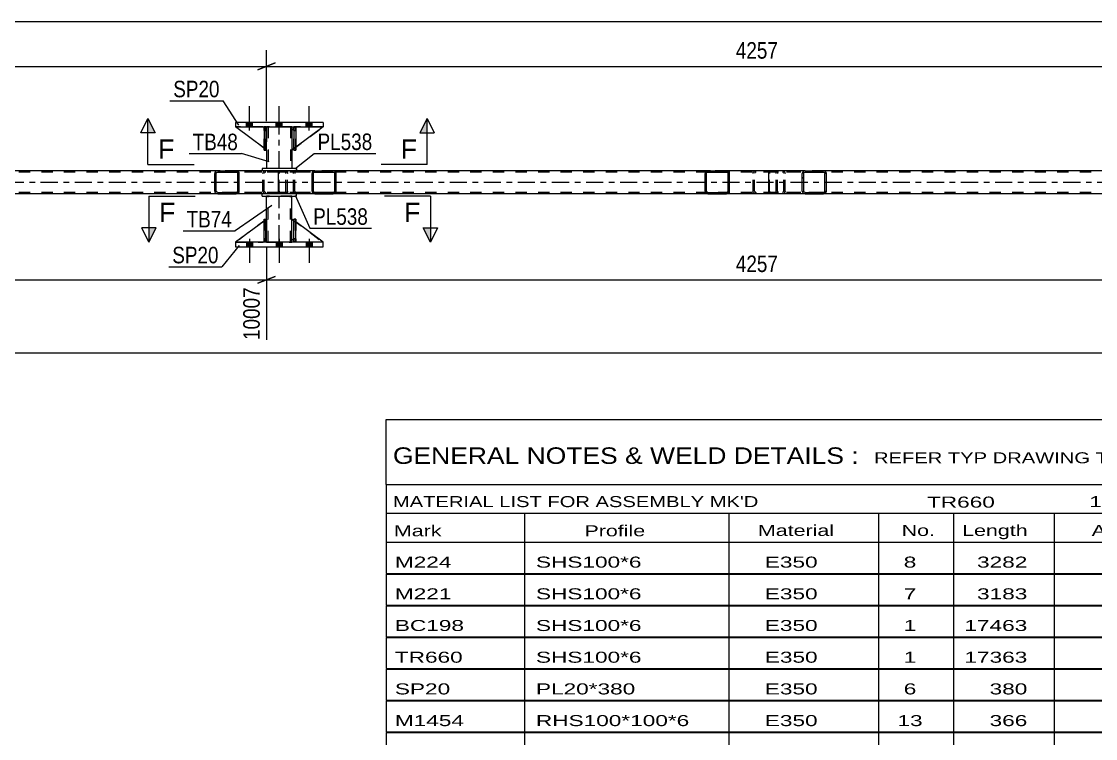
# Model space of a CAD drawing. Header units: millimetres. Extents: x -49 to 792, y -420 to 174.
# Drawn here: x 403.6 to 590.1, y -295.8 to -171.4 of the extents above; entities that cross this region are included whole.
import ezdxf

# ---------------------------------------------------------------- set-up
doc = ezdxf.new("R2010")
doc.units = ezdxf.units.MM
doc.linetypes.add('DXK_LINE_DOT2', pattern=[3.9198, 1.9599, -1.9599])
doc.linetypes.add('DXK_LINE_DOT3', pattern=[5.9187, 2.979, -0.9799, 0.9799, -0.9799])
doc.styles.add('Arial', font='ARIAL.TTF', dxfattribs={"height": 0.2})
doc.styles.add('Arial Narrow', font='ARIALN.TTF', dxfattribs={"height": 0.2})

# ---------------------------------------------------------------- blocks, each defined once
blk = doc.blocks.new('Part-122570535-7453 - 7274')
at = {"color": 2, "linetype": 'Continuous'}
for p, q in [((450.89, -189.97), (450.54, -190.33)), ((455.94, -189.73), (451.21, -193.23)), ((450.54, -190.33), (450.54, -193.73)), ((450.89, -193.46), (450.54, -193.73))]:
    blk.add_line(p, q, dxfattribs=at)
at = {"color": 7, "linetype": 'DXK_LINE_DOT2'}
for p, q in [((451.14, -189.73), (450.89, -189.97)), ((455.94, -189.73), (451.14, -189.73)), ((451.21, -193.23), (450.89, -193.46))]:
    blk.add_line(p, q, dxfattribs=at)
blk = doc.blocks.new('Part-122570535-7318 - 7274')
at = {"linetype": 'Continuous'}
h = blk.add_hatch(dxfattribs=at)
h.set_pattern_fill('', scale=0.7, style=0, pattern_type=0)
h.set_pattern_definition([(45, (441.3502, -197.6216), (-1.57154, 1.57154), [])])
h.paths.add_polyline_path([(441.39, -197.81), (441.35, -197.62), (441.24, -197.47), (441.07, -197.36), (440.88, -197.33), (437.64, -197.33), (437.45, -197.36), (437.28, -197.47), (437.17, -197.62), (437.13, -197.81), (437.13, -200.85), (437.17, -201.03), (437.28, -201.18), (437.45, -201.29), (437.64, -201.33), (440.88, -201.33), (441.07, -201.29), (441.24, -201.18), (441.35, -201.03), (441.39, -200.85)])
h.paths.add_polyline_path([(441.11, -200.94), (441.06, -201.01), (440.98, -201.07), (440.88, -201.09), (437.64, -201.09), (437.55, -201.07), (437.46, -201.01), (437.41, -200.94), (437.39, -200.85), (437.39, -197.81), (437.41, -197.71), (437.46, -197.64), (437.55, -197.58), (437.64, -197.57), (440.88, -197.57), (440.98, -197.58), (441.06, -197.64), (441.11, -197.71), (441.13, -197.81), (441.13, -200.85)])
at = {"color": 2, "linetype": 'Continuous'}
for p, q in [((437.17, -197.62), (437.13, -197.81)), ((437.41, -197.71), (437.46, -197.64)), ((437.64, -197.33), (437.45, -197.36)), ((437.46, -197.64), (437.55, -197.58)), ((437.55, -197.58), (437.64, -197.57)), ((437.64, -197.33), (440.88, -197.33)), ((437.64, -197.57), (440.88, -197.57)), ((448.46, -197.33), (440.88, -197.33)), ((441.07, -197.36), (440.88, -197.33)), ((440.88, -197.57), (440.98, -197.58)), ((440.98, -197.58), (441.06, -197.64)), ((441.06, -197.64), (441.11, -197.71)), ((441.39, -197.81), (441.35, -197.62)), ((437.13, -200.85), (437.13, -197.81)), ((437.39, -197.81), (437.41, -197.71)), ((437.39, -200.85), (437.39, -197.81)), ((441.11, -197.71), (441.13, -197.81)), ((441.13, -200.85), (441.13, -197.81)), ((441.39, -200.85), (441.39, -197.81)), ((437.13, -200.85), (437.17, -201.03)), ((437.41, -200.94), (437.39, -200.85)), ((437.46, -201.01), (437.41, -200.94)), ((437.45, -201.29), (437.64, -201.33)), ((437.55, -201.07), (437.46, -201.01)), ((437.64, -201.09), (437.55, -201.07)), ((437.64, -201.09), (440.88, -201.09)), ((437.64, -201.33), (440.88, -201.33)), ((440.98, -201.07), (440.88, -201.09)), ((440.88, -201.33), (441.07, -201.29)), ((448.46, -201.33), (440.88, -201.33)), ((441.06, -201.01), (440.98, -201.07)), ((441.11, -200.94), (441.06, -201.01)), ((441.13, -200.85), (441.11, -200.94)), ((441.35, -201.03), (441.39, -200.85))]:
    blk.add_line(p, q, dxfattribs=at)
at = {"color": 7, "linetype": 'DXK_LINE_DOT2'}
for p, q in [((440.88, -197.33), (437.64, -197.33)), ((449.23, -197.57), (437.64, -197.57)), ((445.48, -197.81), (445.52, -197.62)), ((445.81, -197.64), (445.76, -197.71)), ((445.8, -197.36), (445.99, -197.33)), ((445.89, -197.58), (445.81, -197.64)), ((445.99, -197.57), (445.89, -197.58)), ((449.23, -197.33), (448.46, -197.33)), ((449.23, -197.33), (449.42, -197.36)), ((449.33, -197.58), (449.23, -197.57)), ((449.41, -197.64), (449.33, -197.58)), ((449.46, -197.71), (449.41, -197.64)), ((449.7, -197.62), (449.74, -197.81)), ((445.48, -200.85), (445.48, -197.81)), ((445.76, -197.71), (445.74, -197.81)), ((445.74, -200.85), (445.74, -197.81)), ((449.48, -197.81), (449.46, -197.71)), ((449.48, -200.85), (449.48, -197.81)), ((449.74, -200.85), (449.74, -197.81)), ((449.23, -201.09), (437.64, -201.09)), ((440.88, -201.33), (437.64, -201.33)), ((445.52, -201.03), (445.48, -200.85)), ((445.74, -200.85), (445.76, -200.94)), ((445.76, -200.94), (445.81, -201.01)), ((445.99, -201.33), (445.8, -201.29)), ((445.81, -201.01), (445.83, -201.03)), ((445.83, -201.03), (445.89, -201.07)), ((445.89, -201.07), (445.99, -201.09)), ((449.23, -201.33), (448.46, -201.33)), ((449.23, -201.09), (449.33, -201.07)), ((449.42, -201.29), (449.23, -201.33)), ((449.33, -201.07), (449.41, -201.01)), ((449.41, -201.01), (449.46, -200.94)), ((449.46, -200.94), (449.48, -200.85)), ((449.74, -200.85), (449.7, -201.03))]:
    blk.add_line(p, q, dxfattribs=at)
at = {"color": 2, "linetype": 'Continuous'}
for centre, start, end in [((437.62, -197.83), 110.7583, 155.68), ((440.9, -197.83), 24.32, 69.2417), ((437.62, -200.82), 204.32, 249.2417), ((440.9, -200.82), 290.7583, 335.68)]:
    blk.add_arc(centre, 0.496, start, end, dxfattribs=at)
at = {"color": 7, "linetype": 'DXK_LINE_DOT2'}
for centre, start, end in [((445.97, -197.83), 110.7583, 155.68), ((449.25, -197.83), 24.32, 69.2417), ((445.97, -200.82), 204.32, 249.2417), ((449.25, -200.82), 290.7583, 335.68)]:
    blk.add_arc(centre, 0.496, start, end, dxfattribs=at)
blk = doc.blocks.new('Part-122570535-7450 - 7274')
at = {"color": 2, "linetype": 'Continuous'}
for p, q in [((451.21, -189.73), (450.89, -189.73)), ((450.89, -189.73), (450.89, -193.73)), ((451.21, -189.73), (451.21, -189.73)), ((451.21, -189.73), (451.21, -193.73)), ((451.21, -193.73), (450.89, -193.73))]:
    blk.add_line(p, q, dxfattribs=at)
at = {"color": 7, "linetype": 'DXK_LINE_DOT2'}
for p, q in [((450.89, -190.33), (450.89, -189.73)), ((451.21, -190.33), (451.21, -189.73)), ((451.21, -189.73), (451.21, -189.73)), ((451.21, -190.33), (450.89, -190.33)), ((450.89, -190.33), (450.89, -193.73)), ((451.21, -193.73), (451.21, -190.33))]:
    blk.add_line(p, q, dxfattribs=at)
blk = doc.blocks.new('Bolt-122570535-7321 - 7274')
at = {"linetype": 'Continuous'}
for points in [[(442.62, -189.73), (443.66, -189.73), (443.66, -188.93), (442.62, -188.93)], [(442.62, -189.73), (443.66, -189.73), (443.66, -188.93), (442.62, -188.93)], [(442.62, -189.73), (443.66, -189.73), (443.66, -188.93), (442.62, -188.93)], [(447.82, -189.73), (448.86, -189.73), (448.86, -188.93), (447.82, -188.93)], [(447.82, -189.73), (448.86, -189.73), (448.86, -188.93), (447.82, -188.93)], [(453.02, -189.73), (454.06, -189.73), (454.06, -188.93), (453.02, -188.93)], [(453.02, -189.73), (454.06, -189.73), (454.06, -188.93), (453.02, -188.93)], [(453.02, -189.73), (454.06, -189.73), (454.06, -188.93), (453.02, -188.93)]]:
    blk.add_hatch(color=1, dxfattribs=at).paths.add_polyline_path(points)
at = {"color": 1, "linetype": 'Continuous'}
for p, q in [((443.14, -190.33), (443.14, -186.13)), ((443.14, -190.33), (443.14, -186.13)), ((443.14, -190.33), (443.14, -186.13)), ((448.34, -190.33), (448.34, -186.13)), ((448.34, -190.33), (448.34, -186.13)), ((453.54, -190.33), (453.54, -186.13)), ((453.54, -190.33), (453.54, -186.13)), ((453.54, -190.33), (453.54, -186.13)), ((442.62, -189.73), (442.62, -188.93)), ((442.62, -189.73), (442.62, -188.93)), ((442.62, -189.73), (442.62, -188.93)), ((443.66, -189.73), (443.66, -188.93)), ((443.66, -189.73), (443.66, -188.93)), ((443.66, -189.73), (443.66, -188.93)), ((447.82, -189.73), (447.82, -188.93)), ((447.82, -189.73), (447.82, -188.93)), ((448.86, -189.73), (448.86, -188.93)), ((448.86, -189.73), (448.86, -188.93)), ((453.02, -189.73), (453.02, -188.93)), ((453.02, -189.73), (453.02, -188.93)), ((453.02, -189.73), (453.02, -188.93)), ((454.06, -189.73), (454.06, -188.93)), ((454.06, -189.73), (454.06, -188.93)), ((454.06, -189.73), (454.06, -188.93))]:
    blk.add_line(p, q, dxfattribs=at)
blk = doc.blocks.new('Bolt-122570535-7322 - 7274')
at = {"linetype": 'Continuous'}
for points in [[(443.66, -209.73), (442.62, -209.73), (442.62, -210.53), (443.66, -210.53)], [(443.66, -209.73), (442.62, -209.73), (442.62, -210.53), (443.66, -210.53)], [(443.66, -209.73), (442.62, -209.73), (442.62, -210.53), (443.66, -210.53)], [(448.86, -209.73), (447.82, -209.73), (447.82, -210.53), (448.86, -210.53)], [(448.86, -209.73), (447.82, -209.73), (447.82, -210.53), (448.86, -210.53)], [(454.06, -209.73), (453.02, -209.73), (453.02, -210.53), (454.06, -210.53)], [(454.06, -209.73), (453.02, -209.73), (453.02, -210.53), (454.06, -210.53)], [(454.06, -209.73), (453.02, -209.73), (453.02, -210.53), (454.06, -210.53)]]:
    blk.add_hatch(color=1, dxfattribs=at).paths.add_polyline_path(points)
at = {"color": 1, "linetype": 'Continuous'}
for p, q in [((442.62, -209.73), (442.62, -210.53)), ((442.62, -209.73), (442.62, -210.53)), ((442.62, -209.73), (442.62, -210.53)), ((443.14, -209.13), (443.14, -213.33)), ((443.14, -209.13), (443.14, -213.33)), ((443.14, -209.13), (443.14, -213.33)), ((443.66, -209.73), (443.66, -210.53)), ((443.66, -209.73), (443.66, -210.53)), ((443.66, -209.73), (443.66, -210.53)), ((447.82, -209.73), (447.82, -210.53)), ((447.82, -209.73), (447.82, -210.53)), ((448.34, -209.13), (448.34, -213.33)), ((448.34, -209.13), (448.34, -213.33)), ((448.86, -209.73), (448.86, -210.53)), ((448.86, -209.73), (448.86, -210.53)), ((453.02, -209.73), (453.02, -210.53)), ((453.02, -209.73), (453.02, -210.53)), ((453.02, -209.73), (453.02, -210.53)), ((453.54, -209.13), (453.54, -213.33)), ((453.54, -209.13), (453.54, -213.33)), ((453.54, -209.13), (453.54, -213.33)), ((454.06, -209.73), (454.06, -210.53)), ((454.06, -209.73), (454.06, -210.53)), ((454.06, -209.73), (454.06, -210.53))]:
    blk.add_line(p, q, dxfattribs=at)
blk = doc.blocks.new('Part-122570535-7338 - 7274')
at = {"color": 2, "linetype": 'Continuous'}
for p, q in [((445.69, -209.73), (445.69, -205.73)), ((445.69, -205.73), (446.01, -205.73)), ((446.01, -209.73), (446.01, -205.73)), ((445.69, -209.73), (445.69, -209.73)), ((446.01, -209.73), (445.69, -209.73))]:
    blk.add_line(p, q, dxfattribs=at)
at = {"color": 7, "linetype": 'DXK_LINE_DOT2'}
for p, q in [((445.69, -205.73), (445.69, -209.13)), ((446.01, -209.13), (446.01, -205.73)), ((445.69, -209.13), (445.69, -209.73)), ((445.69, -209.13), (446.01, -209.13)), ((446.01, -209.73), (446.01, -209.13)), ((446.01, -209.73), (446.01, -209.73))]:
    blk.add_line(p, q, dxfattribs=at)
blk = doc.blocks.new('Part-122570535-7468 - 7274')
at = {"linetype": 'Continuous'}
h = blk.add_hatch(dxfattribs=at)
h.set_pattern_fill('', scale=0.7, style=0, pattern_type=0)
h.set_pattern_definition([(45, (543.3024, -197.6216), (-1.57154, 1.57154), [])])
h.paths.add_polyline_path([(543.34, -197.81), (543.3, -197.62), (543.19, -197.47), (543.03, -197.36), (542.84, -197.33), (539.65, -197.33), (539.46, -197.36), (539.3, -197.47), (539.19, -197.62), (539.15, -197.81), (539.15, -200.85), (539.19, -201.03), (539.3, -201.18), (539.46, -201.29), (539.65, -201.33), (542.84, -201.33), (543.03, -201.29), (543.19, -201.18), (543.3, -201.03), (543.34, -200.85)])
h.paths.add_polyline_path([(543.07, -200.94), (543.02, -201.01), (542.93, -201.07), (542.84, -201.09), (539.65, -201.09), (539.56, -201.07), (539.48, -201.01), (539.42, -200.94), (539.4, -200.85), (539.4, -197.81), (539.42, -197.71), (539.48, -197.64), (539.56, -197.58), (539.65, -197.57), (542.84, -197.57), (542.93, -197.58), (543.02, -197.64), (543.07, -197.71), (543.09, -197.81), (543.09, -200.85)])
at = {"color": 2, "linetype": 'Continuous'}
for p, q in [((533.33, -197.81), (533.35, -197.62)), ((533.35, -197.62), (533.4, -197.47)), ((533.4, -197.47), (533.49, -197.36)), ((533.49, -197.36), (533.6, -197.33)), ((539.65, -197.33), (533.6, -197.33)), ((539.19, -197.62), (539.15, -197.81)), ((539.42, -197.71), (539.48, -197.64)), ((539.65, -197.33), (539.46, -197.36)), ((539.48, -197.64), (539.56, -197.58)), ((539.56, -197.58), (539.65, -197.57)), ((539.65, -197.33), (542.84, -197.33)), ((539.65, -197.57), (542.84, -197.57)), ((543.03, -197.36), (542.84, -197.33)), ((542.84, -197.57), (542.93, -197.58)), ((542.93, -197.58), (543.02, -197.64)), ((543.02, -197.64), (543.07, -197.71)), ((543.34, -197.81), (543.3, -197.62)), ((533.33, -200.85), (533.33, -197.81)), ((539.15, -200.85), (539.15, -197.81)), ((539.4, -197.81), (539.42, -197.71)), ((539.4, -200.85), (539.4, -197.81)), ((543.07, -197.71), (543.09, -197.81)), ((543.09, -200.85), (543.09, -197.81)), ((543.34, -200.85), (543.34, -197.81)), ((533.35, -201.03), (533.33, -200.85)), ((533.4, -201.18), (533.35, -201.03)), ((533.49, -201.29), (533.4, -201.18)), ((533.6, -201.33), (533.49, -201.29)), ((539.65, -201.33), (533.6, -201.33)), ((539.15, -200.85), (539.19, -201.03)), ((539.42, -200.94), (539.4, -200.85)), ((539.48, -201.01), (539.42, -200.94)), ((539.46, -201.29), (539.65, -201.33)), ((539.56, -201.07), (539.48, -201.01)), ((539.65, -201.09), (539.56, -201.07)), ((539.65, -201.09), (542.84, -201.09)), ((539.65, -201.33), (542.84, -201.33)), ((542.93, -201.07), (542.84, -201.09)), ((542.84, -201.33), (543.03, -201.29)), ((543.02, -201.01), (542.93, -201.07)), ((543.07, -200.94), (543.02, -201.01)), ((543.09, -200.85), (543.07, -200.94)), ((543.3, -201.03), (543.34, -200.85))]:
    blk.add_line(p, q, dxfattribs=at)
at = {"color": 7, "linetype": 'DXK_LINE_DOT2'}
for p, q in [((533.5, -197.64), (533.47, -197.71)), ((533.54, -197.58), (533.5, -197.64)), ((533.6, -197.57), (533.54, -197.58)), ((542.84, -197.57), (533.6, -197.57)), ((534.87, -197.57), (534.87, -197.33)), ((535.69, -197.33), (535.88, -197.36)), ((535.78, -197.58), (535.69, -197.57)), ((535.87, -197.64), (535.78, -197.58)), ((535.92, -197.71), (535.87, -197.64)), ((536.15, -197.62), (536.19, -197.81)), ((542.84, -197.33), (539.65, -197.33)), ((533.47, -197.71), (533.46, -197.81)), ((533.46, -200.85), (533.46, -197.81)), ((535.94, -197.81), (535.92, -197.71)), ((535.94, -200.85), (535.94, -197.81)), ((536.19, -200.85), (536.19, -197.81)), ((533.46, -200.85), (533.47, -200.94)), ((533.47, -200.94), (533.5, -201.01)), ((533.5, -201.01), (533.54, -201.07)), ((533.54, -201.07), (533.6, -201.09)), ((542.84, -201.09), (533.6, -201.09)), ((534.87, -201.33), (534.87, -201.09)), ((535.69, -201.09), (535.78, -201.07)), ((535.88, -201.29), (535.69, -201.33)), ((535.78, -201.07), (535.87, -201.01)), ((535.87, -201.01), (535.92, -200.94)), ((535.92, -200.94), (535.94, -200.85)), ((536.19, -200.85), (536.15, -201.03)), ((542.84, -201.33), (539.65, -201.33))]:
    blk.add_line(p, q, dxfattribs=at)
for centre, start, end in [((535.7, -197.82), 23.8494, 68.8059), ((535.7, -200.83), 291.1941, 336.1506)]:
    blk.add_arc(centre, 0.492, start, end, dxfattribs=at)
at = {"color": 2, "linetype": 'Continuous'}
for centre, start, end in [((539.64, -197.82), 111.1941, 156.1506), ((542.85, -197.82), 23.8494, 68.8059), ((539.64, -200.83), 203.8494, 248.8059), ((542.85, -200.83), 291.1941, 336.1506)]:
    blk.add_arc(centre, 0.492, start, end, dxfattribs=at)
blk = doc.blocks.new('Part-122570535-7341 - 7274')
at = {"color": 7, "linetype": 'DXK_LINE_DOT2'}
for p, q in [((446.14, -205.73), (440.74, -209.73)), ((446.14, -209.13), (446.14, -205.73)), ((446.14, -205.73), (446.14, -209.13)), ((440.74, -209.73), (445.54, -209.73)), ((445.54, -209.73), (446.14, -209.13)), ((446.14, -209.13), (445.54, -209.73)), ((446.14, -209.13), (446.14, -209.13))]:
    blk.add_line(p, q, dxfattribs=at)
blk = doc.blocks.new('Part-122570535-7342 - 7274')
at = {"color": 2, "linetype": 'Continuous'}
for p, q in [((450.54, -209.13), (450.54, -205.73)), ((450.89, -205.99), (450.54, -205.73)), ((455.94, -209.73), (451.21, -206.22)), ((450.89, -209.48), (450.54, -209.13))]:
    blk.add_line(p, q, dxfattribs=at)
at = {"color": 7, "linetype": 'DXK_LINE_DOT2'}
for p, q in [((451.21, -206.22), (450.89, -205.99)), ((451.14, -209.73), (450.89, -209.48)), ((455.94, -209.73), (451.14, -209.73)), ((455.94, -209.73), (455.94, -209.73)), ((455.94, -209.73), (455.94, -209.73))]:
    blk.add_line(p, q, dxfattribs=at)
blk = doc.blocks.new('Part-122570535-7343 - 7274')
at = {"color": 7, "linetype": 'DXK_LINE_DOT2'}
for p, q in [((450.54, -209.13), (450.54, -205.73)), ((450.54, -205.73), (455.94, -209.73)), ((451.14, -209.73), (450.54, -209.13)), ((455.94, -209.73), (451.14, -209.73))]:
    blk.add_line(p, q, dxfattribs=at)
blk = doc.blocks.new('Part-122570535-7421 - 7274')
at = {"color": 7, "linetype": 'DXK_LINE_DOT2'}
for p, q in [((714.74, -197.57), (45.86, -197.57)), ((457.7, -197.33), (437.64, -197.33)), ((542.84, -197.33), (522.78, -197.33)), ((714.74, -201.09), (45.86, -201.09)), ((457.7, -201.33), (437.64, -201.33)), ((542.84, -201.33), (522.78, -201.33))]:
    blk.add_line(p, q, dxfattribs=at)
at = {"color": 2, "linetype": 'Continuous'}
for p, q in [((437.64, -197.33), (372.57, -197.33)), ((522.78, -197.33), (457.7, -197.33)), ((607.91, -197.33), (542.84, -197.33)), ((437.64, -201.33), (372.57, -201.33)), ((522.78, -201.33), (457.7, -201.33)), ((607.91, -201.33), (542.84, -201.33))]:
    blk.add_line(p, q, dxfattribs=at)
at = {"color": 7, "linetype": 'DXK_LINE_DOT3'}
blk.add_line((45.86, -199.33), (714.74, -199.33), dxfattribs=at)
blk = doc.blocks.new('Part-122570535-7492 - 7274')
at = {"color": 2, "linetype": 'Continuous'}
for p, q in [((451.34, -196.93), (445.34, -196.93)), ((445.34, -196.93), (445.34, -197.33)), ((451.34, -196.93), (451.34, -197.33))]:
    blk.add_line(p, q, dxfattribs=at)
at = {"color": 7, "linetype": 'DXK_LINE_DOT2'}
blk.add_line((451.34, -197.33), (445.34, -197.33), dxfattribs=at)
blk = doc.blocks.new('Part-122570535-7449 - 7274')
at = {"color": 2, "linetype": 'Continuous'}
for p, q in [((455.94, -188.93), (440.74, -188.93)), ((440.74, -188.93), (440.74, -189.73)), ((440.74, -189.73), (455.94, -189.73)), ((455.94, -188.93), (455.94, -189.73))]:
    blk.add_line(p, q, dxfattribs=at)
blk = doc.blocks.new('Part-122570535-7452 - 7274')
at = {"color": 7, "linetype": 'DXK_LINE_DOT2'}
for p, q in [((446.14, -193.73), (440.74, -189.73)), ((440.74, -189.73), (445.54, -189.73)), ((445.54, -189.73), (446.14, -190.33)), ((446.14, -190.33), (445.54, -189.73)), ((446.14, -190.33), (446.14, -193.73)), ((446.14, -190.33), (446.14, -190.33)), ((446.14, -190.33), (446.14, -193.73))]:
    blk.add_line(p, q, dxfattribs=at)
blk = doc.blocks.new('Part-122570535-7439 - 7274')
at = {"color": 7, "linetype": 'DXK_LINE_DOT2'}
for p, q in [((450.89, -190.33), (450.89, -189.73)), ((450.89, -189.73), (450.89, -189.73)), ((450.89, -189.73), (450.89, -193.73)), ((451.21, -189.73), (450.89, -189.73)), ((451.21, -190.33), (451.21, -189.73)), ((451.21, -193.73), (451.21, -189.73)), ((450.89, -193.73), (450.89, -190.33)), ((450.89, -190.33), (451.21, -190.33)), ((451.21, -190.33), (451.21, -193.73)), ((450.89, -193.73), (451.21, -193.73))]:
    blk.add_line(p, q, dxfattribs=at)
blk = doc.blocks.new('Part-122570535-7444 - 7274')
at = {"color": 2, "linetype": 'Continuous'}
for p, q in [((455.94, -209.73), (440.74, -209.73)), ((440.74, -209.73), (440.74, -210.53)), ((440.74, -210.53), (455.94, -210.53)), ((455.94, -210.53), (455.94, -209.73))]:
    blk.add_line(p, q, dxfattribs=at)
blk = doc.blocks.new('Part-122570535-7451 - 7274')
at = {"color": 2, "linetype": 'Continuous'}
for p, q in [((445.69, -193.39), (440.74, -189.73)), ((445.69, -189.88), (445.54, -189.73)), ((446.14, -190.33), (446.01, -190.2)), ((446.14, -190.33), (446.14, -190.33)), ((446.14, -193.73), (446.14, -190.33)), ((446.01, -193.63), (446.14, -193.73)), ((446.14, -193.73), (446.14, -193.73))]:
    blk.add_line(p, q, dxfattribs=at)
at = {"color": 7, "linetype": 'DXK_LINE_DOT2'}
for p, q in [((445.54, -189.73), (440.74, -189.73)), ((445.54, -189.73), (446.14, -190.33)), ((446.01, -190.2), (445.69, -189.88)), ((446.14, -190.33), (446.14, -193.73)), ((446.01, -193.63), (445.69, -193.39))]:
    blk.add_line(p, q, dxfattribs=at)
blk = doc.blocks.new('Part-122570535-7466 - 7274')
at = {"color": 2, "linetype": 'Continuous'}
for p, q in [((445.69, -206.06), (440.74, -209.73)), ((446.14, -205.73), (446.01, -205.82)), ((446.14, -209.13), (446.14, -205.73)), ((445.69, -209.57), (445.54, -209.73)), ((446.14, -209.13), (446.01, -209.25)), ((446.14, -209.13), (446.14, -209.13))]:
    blk.add_line(p, q, dxfattribs=at)
at = {"color": 7, "linetype": 'DXK_LINE_DOT2'}
for p, q in [((446.01, -205.82), (445.69, -206.06)), ((446.14, -209.13), (446.14, -205.73)), ((440.74, -209.73), (445.54, -209.73)), ((446.14, -209.13), (445.54, -209.73)), ((446.01, -209.25), (445.69, -209.57))]:
    blk.add_line(p, q, dxfattribs=at)
blk = doc.blocks.new('Part-122570535-7469 - 7274')
at = {"linetype": 'Continuous'}
h = blk.add_hatch(dxfattribs=at)
h.set_pattern_fill('', scale=0.7, style=0, pattern_type=0)
h.set_pattern_definition([(45, (526.4844, -197.6216), (-1.57154, 1.57154), [])])
h.paths.add_polyline_path([(526.52, -197.81), (526.48, -197.62), (526.37, -197.47), (526.21, -197.36), (526.01, -197.33), (522.78, -197.33), (522.58, -197.36), (522.42, -197.47), (522.31, -197.62), (522.27, -197.81), (522.27, -200.85), (522.31, -201.03), (522.42, -201.18), (522.58, -201.29), (522.78, -201.33), (526.01, -201.33), (526.21, -201.29), (526.37, -201.18), (526.48, -201.03), (526.52, -200.85)])
h.paths.add_polyline_path([(526.25, -200.94), (526.19, -201.01), (526.11, -201.07), (526.01, -201.09), (522.78, -201.09), (522.68, -201.07), (522.6, -201.01), (522.54, -200.94), (522.52, -200.85), (522.52, -197.81), (522.54, -197.71), (522.6, -197.64), (522.68, -197.58), (522.78, -197.57), (526.01, -197.57), (526.11, -197.58), (526.19, -197.64), (526.25, -197.71), (526.27, -197.81), (526.27, -200.85)])
at = {"color": 2, "linetype": 'Continuous'}
for p, q in [((522.31, -197.62), (522.27, -197.81)), ((522.54, -197.71), (522.6, -197.64)), ((522.78, -197.33), (522.58, -197.36)), ((522.6, -197.64), (522.68, -197.58)), ((522.68, -197.58), (522.78, -197.57)), ((522.78, -197.33), (526.01, -197.33)), ((522.78, -197.57), (526.01, -197.57)), ((533.6, -197.33), (526.01, -197.33)), ((526.21, -197.36), (526.01, -197.33)), ((526.01, -197.57), (526.11, -197.58)), ((526.11, -197.58), (526.19, -197.64)), ((526.19, -197.64), (526.25, -197.71)), ((526.52, -197.81), (526.48, -197.62)), ((522.27, -200.85), (522.27, -197.81)), ((522.52, -197.81), (522.54, -197.71)), ((522.52, -200.85), (522.52, -197.81)), ((526.25, -197.71), (526.27, -197.81)), ((526.27, -200.85), (526.27, -197.81)), ((526.52, -200.85), (526.52, -197.81)), ((522.27, -200.85), (522.31, -201.03)), ((522.54, -200.94), (522.52, -200.85)), ((522.6, -201.01), (522.54, -200.94)), ((522.58, -201.29), (522.78, -201.33)), ((522.68, -201.07), (522.6, -201.01)), ((522.78, -201.09), (522.68, -201.07)), ((522.78, -201.09), (526.01, -201.09)), ((522.78, -201.33), (526.01, -201.33)), ((526.11, -201.07), (526.01, -201.09)), ((526.01, -201.33), (526.21, -201.29)), ((533.6, -201.33), (526.01, -201.33)), ((526.19, -201.01), (526.11, -201.07)), ((526.25, -200.94), (526.19, -201.01)), ((526.27, -200.85), (526.25, -200.94)), ((526.48, -201.03), (526.52, -200.85))]:
    blk.add_line(p, q, dxfattribs=at)
at = {"color": 7, "linetype": 'DXK_LINE_DOT2'}
for p, q in [((526.01, -197.33), (522.78, -197.33)), ((534.36, -197.57), (522.78, -197.57)), ((530.62, -197.81), (530.65, -197.62)), ((530.95, -197.64), (530.89, -197.71)), ((530.93, -197.36), (531.13, -197.33)), ((531.03, -197.58), (530.95, -197.64)), ((531.13, -197.57), (531.03, -197.58)), ((534.36, -197.33), (533.6, -197.33)), ((534.36, -197.33), (534.56, -197.36)), ((534.46, -197.58), (534.36, -197.57)), ((534.54, -197.64), (534.46, -197.58)), ((534.6, -197.71), (534.54, -197.64)), ((534.83, -197.62), (534.87, -197.81)), ((530.62, -200.85), (530.62, -197.81)), ((530.89, -197.71), (530.87, -197.81)), ((530.87, -200.85), (530.87, -197.81)), ((534.62, -197.81), (534.6, -197.71)), ((534.62, -200.85), (534.62, -197.81)), ((534.87, -200.85), (534.87, -197.81)), ((534.36, -201.09), (522.78, -201.09)), ((526.01, -201.33), (522.78, -201.33)), ((530.65, -201.03), (530.62, -200.85)), ((530.87, -200.85), (530.89, -200.94)), ((530.89, -200.94), (530.95, -201.01)), ((531.13, -201.33), (530.93, -201.29)), ((530.95, -201.01), (530.97, -201.03)), ((530.97, -201.03), (531.03, -201.07)), ((531.03, -201.07), (531.13, -201.09)), ((534.36, -201.33), (533.6, -201.33)), ((534.36, -201.09), (534.46, -201.07)), ((534.56, -201.29), (534.36, -201.33)), ((534.46, -201.07), (534.54, -201.01)), ((534.54, -201.01), (534.6, -200.94)), ((534.6, -200.94), (534.62, -200.85)), ((534.87, -200.85), (534.83, -201.03))]:
    blk.add_line(p, q, dxfattribs=at)
at = {"color": 2, "linetype": 'Continuous'}
for centre, start, end in [((522.76, -197.83), 110.7583, 155.68), ((526.03, -197.83), 24.32, 69.2417), ((522.76, -200.82), 204.32, 249.2417), ((526.03, -200.82), 290.7583, 335.68)]:
    blk.add_arc(centre, 0.496, start, end, dxfattribs=at)
at = {"color": 7, "linetype": 'DXK_LINE_DOT2'}
for centre, start, end in [((531.11, -197.83), 110.7583, 155.68), ((534.38, -197.83), 24.32, 69.2417), ((531.11, -200.82), 204.32, 249.2417), ((534.38, -200.82), 290.7583, 335.68)]:
    blk.add_arc(centre, 0.496, start, end, dxfattribs=at)
blk = doc.blocks.new('Part-122570535-7480 - 7274')
at = {"color": 7, "linetype": 'DXK_LINE_DOT2'}
for p, q in [((445.69, -205.73), (446.01, -205.73)), ((445.69, -209.13), (445.69, -205.73)), ((445.69, -205.73), (445.69, -209.73)), ((446.01, -205.73), (446.01, -209.13)), ((446.01, -209.73), (446.01, -205.82)), ((446.01, -209.13), (445.69, -209.13)), ((445.69, -209.73), (445.69, -209.13)), ((446.01, -209.73), (445.69, -209.73)), ((446.01, -209.13), (446.01, -209.73)), ((446.01, -209.73), (446.01, -209.73))]:
    blk.add_line(p, q, dxfattribs=at)
blk = doc.blocks.new('Part-122570535-7497 - 7274')
at = {"color": 2, "linetype": 'Continuous'}
for p, q in [((445.34, -201.73), (445.34, -201.33)), ((451.34, -201.73), (451.34, -201.33)), ((445.34, -201.73), (451.34, -201.73))]:
    blk.add_line(p, q, dxfattribs=at)
at = {"color": 7, "linetype": 'DXK_LINE_DOT2'}
blk.add_line((451.34, -201.33), (445.34, -201.33), dxfattribs=at)
blk = doc.blocks.new('Part-122570535-7502 - 7274')
at = {"color": 2, "linetype": 'Continuous'}
for p, q in [((446.14, -205.73), (446.14, -201.73)), ((450.54, -205.73), (450.54, -201.73)), ((446.14, -209.73), (446.14, -209.13)), ((450.54, -209.73), (450.54, -209.13))]:
    blk.add_line(p, q, dxfattribs=at)
at = {"color": 7, "linetype": 'DXK_LINE_DOT2'}
for p, q in [((450.54, -201.73), (446.14, -201.73)), ((446.38, -209.73), (446.38, -201.73)), ((450.3, -209.73), (450.3, -201.73)), ((446.14, -209.13), (446.14, -205.73)), ((450.54, -209.13), (450.54, -205.73)), ((446.14, -209.73), (450.54, -209.73))]:
    blk.add_line(p, q, dxfattribs=at)
at = {"color": 7, "linetype": 'DXK_LINE_DOT3'}
blk.add_line((448.34, -209.73), (448.34, -201.73), dxfattribs=at)
blk = doc.blocks.new('Part-122570535-7503 - 7274')
at = {"color": 2, "linetype": 'Continuous'}
for p, q in [((446.01, -189.73), (445.69, -189.73)), ((445.69, -189.73), (445.69, -193.73)), ((446.01, -189.73), (446.01, -189.73)), ((446.01, -189.73), (446.01, -193.73)), ((446.01, -193.73), (445.69, -193.73))]:
    blk.add_line(p, q, dxfattribs=at)
at = {"color": 7, "linetype": 'DXK_LINE_DOT2'}
for p, q in [((445.69, -190.33), (445.69, -189.73)), ((446.01, -190.33), (446.01, -189.73)), ((446.01, -189.73), (446.01, -189.73)), ((446.01, -190.33), (445.69, -190.33)), ((445.69, -190.33), (445.69, -193.73)), ((446.01, -193.73), (446.01, -190.33))]:
    blk.add_line(p, q, dxfattribs=at)
blk = doc.blocks.new('Part-122570535-7505 - 7274')
at = {"color": 2, "linetype": 'Continuous'}
for p, q in [((450.89, -209.73), (450.89, -205.73)), ((450.89, -205.73), (451.21, -205.73)), ((451.21, -209.73), (451.21, -205.73)), ((450.89, -209.73), (450.89, -209.73)), ((451.21, -209.73), (450.89, -209.73))]:
    blk.add_line(p, q, dxfattribs=at)
at = {"color": 7, "linetype": 'DXK_LINE_DOT2'}
for p, q in [((450.89, -205.73), (450.89, -209.13)), ((451.21, -209.13), (451.21, -205.73)), ((450.89, -209.13), (450.89, -209.73)), ((450.89, -209.13), (451.21, -209.13)), ((451.21, -209.73), (451.21, -209.13)), ((451.21, -209.73), (451.21, -209.73))]:
    blk.add_line(p, q, dxfattribs=at)
blk = doc.blocks.new('Part-122570535-7508 - 7274')
at = {"color": 7, "linetype": 'DXK_LINE_DOT2'}
for p, q in [((445.69, -190.33), (445.69, -189.73)), ((445.69, -189.73), (445.69, -189.73)), ((445.69, -189.73), (445.69, -193.73)), ((446.01, -189.73), (445.69, -189.73)), ((446.01, -190.33), (446.01, -189.73)), ((446.01, -193.73), (446.01, -189.73)), ((445.69, -193.73), (445.69, -190.33)), ((445.69, -190.33), (446.01, -190.33)), ((446.01, -190.33), (446.01, -193.73)), ((445.69, -193.73), (446.01, -193.73))]:
    blk.add_line(p, q, dxfattribs=at)
blk = doc.blocks.new('Part-122570535-7532 - 7274')
at = {"linetype": 'Continuous'}
h = blk.add_hatch(dxfattribs=at)
h.set_pattern_fill('', scale=0.7, style=0, pattern_type=0)
h.set_pattern_definition([(45, (458.1681, -197.6216), (-1.57154, 1.57154), [])])
h.paths.add_polyline_path([(458.21, -197.81), (458.17, -197.62), (458.06, -197.47), (457.9, -197.36), (457.7, -197.33), (454.52, -197.33), (454.33, -197.36), (454.16, -197.47), (454.05, -197.62), (454.02, -197.81), (454.02, -200.85), (454.05, -201.03), (454.16, -201.18), (454.33, -201.29), (454.52, -201.33), (457.7, -201.33), (457.9, -201.29), (458.06, -201.18), (458.17, -201.03), (458.21, -200.85)])
h.paths.add_polyline_path([(457.94, -200.94), (457.88, -201.01), (457.8, -201.07), (457.7, -201.09), (454.52, -201.09), (454.42, -201.07), (454.34, -201.01), (454.29, -200.94), (454.27, -200.85), (454.27, -197.81), (454.29, -197.71), (454.34, -197.64), (454.42, -197.58), (454.52, -197.57), (457.7, -197.57), (457.8, -197.58), (457.88, -197.64), (457.94, -197.71), (457.96, -197.81), (457.96, -200.85)])
at = {"color": 2, "linetype": 'Continuous'}
for p, q in [((448.19, -197.81), (448.21, -197.62)), ((448.21, -197.62), (448.27, -197.47)), ((448.27, -197.47), (448.36, -197.36)), ((448.36, -197.36), (448.46, -197.33)), ((454.52, -197.33), (448.46, -197.33)), ((454.05, -197.62), (454.02, -197.81)), ((454.29, -197.71), (454.34, -197.64)), ((454.52, -197.33), (454.33, -197.36)), ((454.34, -197.64), (454.42, -197.58)), ((454.42, -197.58), (454.52, -197.57)), ((454.52, -197.33), (457.7, -197.33)), ((454.52, -197.57), (457.7, -197.57)), ((457.9, -197.36), (457.7, -197.33)), ((457.7, -197.57), (457.8, -197.58)), ((457.8, -197.58), (457.88, -197.64)), ((457.88, -197.64), (457.94, -197.71)), ((458.21, -197.81), (458.17, -197.62)), ((448.19, -200.85), (448.19, -197.81)), ((454.02, -200.85), (454.02, -197.81)), ((454.27, -197.81), (454.29, -197.71)), ((454.27, -200.85), (454.27, -197.81)), ((457.94, -197.71), (457.96, -197.81)), ((457.96, -200.85), (457.96, -197.81)), ((458.21, -200.85), (458.21, -197.81)), ((448.21, -201.03), (448.19, -200.85)), ((448.27, -201.18), (448.21, -201.03)), ((448.36, -201.29), (448.27, -201.18)), ((448.46, -201.33), (448.36, -201.29)), ((454.52, -201.33), (448.46, -201.33)), ((454.02, -200.85), (454.05, -201.03)), ((454.29, -200.94), (454.27, -200.85)), ((454.34, -201.01), (454.29, -200.94)), ((454.33, -201.29), (454.52, -201.33)), ((454.42, -201.07), (454.34, -201.01)), ((454.52, -201.09), (454.42, -201.07)), ((454.52, -201.09), (457.7, -201.09)), ((454.52, -201.33), (457.7, -201.33)), ((457.8, -201.07), (457.7, -201.09)), ((457.7, -201.33), (457.9, -201.29)), ((457.88, -201.01), (457.8, -201.07)), ((457.94, -200.94), (457.88, -201.01)), ((457.96, -200.85), (457.94, -200.94)), ((458.17, -201.03), (458.21, -200.85))]:
    blk.add_line(p, q, dxfattribs=at)
at = {"color": 7, "linetype": 'DXK_LINE_DOT2'}
for p, q in [((448.37, -197.64), (448.34, -197.71)), ((448.41, -197.58), (448.37, -197.64)), ((448.46, -197.57), (448.41, -197.58)), ((457.7, -197.57), (448.46, -197.57)), ((449.74, -197.57), (449.74, -197.33)), ((450.55, -197.33), (450.75, -197.36)), ((450.65, -197.58), (450.55, -197.57)), ((450.73, -197.64), (450.65, -197.58)), ((450.79, -197.71), (450.73, -197.64)), ((451.02, -197.62), (451.06, -197.81)), ((457.7, -197.33), (454.52, -197.33)), ((448.34, -197.71), (448.33, -197.81)), ((448.33, -200.85), (448.33, -197.81)), ((450.8, -197.81), (450.79, -197.71)), ((450.8, -200.85), (450.8, -197.81)), ((451.06, -200.85), (451.06, -197.81)), ((448.33, -200.85), (448.34, -200.94)), ((448.34, -200.94), (448.37, -201.01)), ((448.37, -201.01), (448.41, -201.07)), ((448.41, -201.07), (448.46, -201.09)), ((457.7, -201.09), (448.46, -201.09)), ((449.74, -201.33), (449.74, -201.09)), ((450.55, -201.09), (450.65, -201.07)), ((450.75, -201.29), (450.55, -201.33)), ((450.65, -201.07), (450.73, -201.01)), ((450.73, -201.01), (450.79, -200.94)), ((450.79, -200.94), (450.8, -200.85)), ((451.06, -200.85), (451.02, -201.03)), ((457.7, -201.33), (454.52, -201.33))]:
    blk.add_line(p, q, dxfattribs=at)
for centre, start, end in [((450.57, -197.82), 23.8494, 68.8059), ((450.57, -200.83), 291.1941, 336.1506)]:
    blk.add_arc(centre, 0.492, start, end, dxfattribs=at)
at = {"color": 2, "linetype": 'Continuous'}
for centre, start, end in [((454.5, -197.82), 111.1941, 156.1506), ((457.72, -197.82), 23.8494, 68.8059), ((454.5, -200.83), 203.8494, 248.8059), ((457.72, -200.83), 291.1941, 336.1506)]:
    blk.add_arc(centre, 0.492, start, end, dxfattribs=at)
blk = doc.blocks.new('Part-122570535-7539 - 7274')
at = {"color": 7, "linetype": 'DXK_LINE_DOT2'}
for p, q in [((451.14, -189.73), (450.54, -190.33)), ((450.54, -193.73), (455.94, -189.73)), ((455.94, -189.73), (451.14, -189.73)), ((450.54, -190.33), (450.54, -193.73))]:
    blk.add_line(p, q, dxfattribs=at)
blk = doc.blocks.new('Part-122570535-7541 - 7274')
at = {"color": 7, "linetype": 'DXK_LINE_DOT2'}
for p, q in [((451.21, -205.73), (450.89, -205.73)), ((450.89, -209.13), (450.89, -205.73)), ((450.89, -205.73), (450.89, -209.73)), ((451.21, -205.73), (451.21, -209.13)), ((451.21, -209.73), (451.21, -205.73)), ((451.21, -209.13), (450.89, -209.13)), ((450.89, -209.73), (450.89, -209.13)), ((451.21, -209.73), (450.89, -209.73)), ((451.21, -209.13), (451.21, -209.73)), ((451.21, -209.73), (451.21, -209.73))]:
    blk.add_line(p, q, dxfattribs=at)
blk = doc.blocks.new('Part-122570535-7547 - 7274')
at = {"color": 2, "linetype": 'Continuous'}
for p, q in [((446.14, -189.73), (446.14, -190.33)), ((450.54, -189.73), (450.54, -190.33)), ((446.14, -193.73), (446.14, -196.93)), ((450.54, -193.73), (450.54, -196.93))]:
    blk.add_line(p, q, dxfattribs=at)
at = {"color": 7, "linetype": 'DXK_LINE_DOT2'}
for p, q in [((450.54, -189.73), (446.14, -189.73)), ((446.38, -189.73), (446.38, -196.93)), ((450.3, -189.73), (450.3, -196.93)), ((446.14, -190.33), (446.14, -193.73)), ((450.54, -190.33), (450.54, -193.73)), ((450.54, -196.93), (446.14, -196.93))]:
    blk.add_line(p, q, dxfattribs=at)
at = {"color": 7, "linetype": 'DXK_LINE_DOT3'}
blk.add_line((448.34, -196.93), (448.34, -189.73), dxfattribs=at)
blk = doc.blocks.new('StraightDimension-122570535-7672 - 7274')
at = {"color": 7, "linetype": 'Continuous'}
blk.add_line((45.22, -228.95), (725.6, -228.95), dxfattribs=at)
blk = doc.blocks.new('StraightDimension-122570535-7683 - 7274')
at = {"color": 7, "linetype": 'Continuous'}
for p, q in [((446.14, -188.73), (446.14, -176.38)), ((444.64, -179.83), (447.64, -178.63)), ((190.74, -179.23), (446.14, -179.23))]:
    blk.add_line(p, q, dxfattribs=at)
blk = doc.blocks.new('StraightDimension-122570535-7691 - 7274')
at = {"color": 7, "linetype": 'Continuous'}
for p, q in [((446.14, -188.73), (446.14, -176.38)), ((616.41, -188.73), (616.41, -176.38)), ((447.64, -178.63), (444.64, -179.83)), ((614.91, -179.83), (617.91, -178.63)), ((446.14, -179.23), (616.41, -179.23))]:
    blk.add_line(p, q, dxfattribs=at)
at = {"color": 0}
blk.add_wipeout([(535.53, -178.48), (535.53, -174.28), (527.02, -174.28), (527.02, -178.48)], dxfattribs=at)
at = {"color": 3, "style": 'Arial Narrow'}
blk.add_text('4257', height=2.863, dxfattribs=at).set_placement((527.62, -177.88))
blk = doc.blocks.new('StraightDimension-122570535-7758 - 7274')
at = {"color": 7, "linetype": 'Continuous'}
for p, q in [((446.14, -210.73), (446.14, -226.69)), ((190.74, -216.25), (446.14, -216.25)), ((444.64, -216.85), (447.64, -215.65))]:
    blk.add_line(p, q, dxfattribs=at)
at = {"color": 0, "linetype": 'Continuous'}
blk.add_wipeout([(445.54, -216.95), (441.34, -216.95), (441.34, -227.29), (445.54, -227.29)], dxfattribs=at)
at = {"color": 3, "linetype": 'Continuous', "style": 'Arial Narrow'}
blk.add_text('10007', height=2.863, rotation=90.0002, dxfattribs=at).set_placement((444.94, -226.69))
blk = doc.blocks.new('StraightDimension-122570535-7764 - 7274')
at = {"color": 7, "linetype": 'Continuous'}
for p, q in [((446.14, -210.73), (446.14, -226.69)), ((616.41, -210.73), (616.41, -226.69)), ((447.64, -215.65), (444.64, -216.85)), ((446.14, -216.25), (616.41, -216.25)), ((614.91, -216.85), (617.91, -215.65))]:
    blk.add_line(p, q, dxfattribs=at)
at = {"color": 0}
blk.add_wipeout([(535.53, -215.5), (535.53, -211.3), (527.02, -211.3), (527.02, -215.5)], dxfattribs=at)
at = {"color": 0, "linetype": 'Continuous'}
blk.add_wipeout([(615.81, -216.95), (611.61, -216.95), (611.61, -227.29), (615.81, -227.29)], dxfattribs=at)
at = {"color": 3, "style": 'Arial Narrow'}
blk.add_text('4257', height=2.863, dxfattribs=at).set_placement((527.62, -214.9))
at = {"color": 3, "linetype": 'Continuous', "style": 'Arial Narrow'}
blk.add_text('14264', height=2.863, rotation=90.0002, dxfattribs=at).set_placement((615.21, -226.69))
blk = doc.blocks.new('StraightDimension-122570535-7781 - 7274')
at = {"color": 7, "linetype": 'Continuous'}
blk.add_line((45.86, -171.43), (724.96, -171.43), dxfattribs=at)
blk = doc.blocks.new('Unknown-122570535-42420')
at = {"color": 7, "linetype": 'Continuous'}
for p, q in [((466.91, -240.5), (626.91, -240.5)), ((466.91, -251.75), (466.91, -240.5)), ((466.91, -251.75), (626.91, -251.75)), ((466.91, -251.75), (466.91, -256.75)), ((466.91, -256.75), (626.91, -256.75)), ((466.91, -256.75), (466.91, -261.75)), ((490.91, -256.75), (490.91, -261.75)), ((526.41, -256.75), (526.41, -261.75)), ((552.41, -256.75), (552.41, -261.75)), ((565.41, -256.75), (565.41, -261.75)), ((582.91, -256.75), (582.91, -261.75)), ((466.91, -261.75), (626.91, -261.75)), ((466.91, -261.8), (466.91, -267.2)), ((466.91, -261.8), (626.91, -261.8)), ((490.91, -261.75), (490.91, -267.25)), ((526.41, -261.75), (526.41, -267.25)), ((552.41, -261.75), (552.41, -267.25)), ((565.41, -261.75), (565.41, -267.25)), ((582.91, -261.75), (582.91, -267.25)), ((466.91, -267.2), (626.91, -267.2)), ((466.91, -267.3), (466.91, -272.7)), ((466.91, -267.3), (626.91, -267.3)), ((490.91, -267.25), (490.91, -272.75)), ((526.41, -267.25), (526.41, -272.75)), ((552.41, -267.25), (552.41, -272.75)), ((565.41, -267.25), (565.41, -272.75)), ((582.91, -267.25), (582.91, -272.75)), ((466.91, -272.7), (626.91, -272.7)), ((466.91, -272.8), (466.91, -278.2)), ((466.91, -272.8), (626.91, -272.8)), ((490.91, -272.75), (490.91, -278.25)), ((526.41, -272.75), (526.41, -278.25)), ((552.41, -272.75), (552.41, -278.25)), ((565.41, -272.75), (565.41, -278.25)), ((582.91, -272.75), (582.91, -278.25)), ((466.91, -278.2), (626.91, -278.2)), ((466.91, -278.3), (466.91, -283.7)), ((466.91, -278.3), (626.91, -278.3)), ((490.91, -278.25), (490.91, -283.75)), ((526.41, -278.25), (526.41, -283.75)), ((552.41, -278.25), (552.41, -283.75)), ((565.41, -278.25), (565.41, -283.75)), ((582.91, -278.25), (582.91, -283.75)), ((466.91, -283.7), (626.91, -283.7)), ((466.91, -283.8), (466.91, -289.2)), ((466.91, -283.8), (626.91, -283.8)), ((490.91, -283.75), (490.91, -289.25)), ((526.41, -283.75), (526.41, -289.25)), ((552.41, -283.75), (552.41, -289.25)), ((565.41, -283.75), (565.41, -289.25)), ((582.91, -283.75), (582.91, -289.25)), ((466.91, -289.2), (626.91, -289.2)), ((466.91, -289.3), (466.91, -294.7)), ((466.91, -289.3), (626.91, -289.3)), ((490.91, -289.25), (490.91, -294.75)), ((526.41, -289.25), (526.41, -294.75)), ((552.41, -289.25), (552.41, -294.75)), ((565.41, -289.25), (565.41, -294.75)), ((582.91, -289.25), (582.91, -294.75)), ((466.91, -294.7), (626.91, -294.7)), ((466.91, -294.8), (466.91, -300.2)), ((466.91, -294.8), (626.91, -294.8)), ((490.91, -294.75), (490.91, -300.25)), ((526.41, -294.75), (526.41, -300.25)), ((552.41, -294.75), (552.41, -300.25)), ((565.41, -294.75), (565.41, -300.25)), ((582.91, -294.75), (582.91, -300.25))]:
    blk.add_line(p, q, dxfattribs=at)
at = {"color": 7, "style": 'Arial Narrow'}
for s, height, width, p in [('GENERAL NOTES & WELD DETAILS :', 2.8633, 1.4, (468.07, -248.19)), ('REFER TYP DRAWING TYP-01', 1.9089, 1.6, (551.61, -248.09)), ("MATERIAL LIST FOR ASSEMBLY MK'D", 1.9089, 1.6, (468.07, -255.69)), ('TR660', 1.909, 1.794707, (560.81, -255.78)), ('1', 1.91, 1.794707, (588.99, -255.69)), ('Mark', 1.909, 1.7, (468.25, -260.75)), ('Profile', 1.909, 1.7, (501.33, -260.75)), ('Material', 1.909, 1.7, (531.45, -260.69)), ('No.', 1.909, 1.7, (556.41, -260.69)), ('Length', 1.909, 1.7, (566.91, -260.69)), ('Area', 1.909, 1.7, (589.41, -260.69))]:
    blk.add_text(s, height=height, dxfattribs=dict(at, width=width)).set_placement(p)
at = {"color": 7, "linetype": 'Continuous', "style": 'Arial Narrow', "width": 1.794707}
for s, height, p in [('M224', 1.909, (468.41, -266.19)), ('SHS100*6', 1.909, (492.91, -266.19)), ('E350', 1.909, (532.65, -266.19)), ('8', 1.91, (556.77, -266.19)), ('3282', 1.909, (569.5, -266.19)), ('M221', 1.909, (468.41, -271.69)), ('SHS100*6', 1.909, (492.91, -271.69)), ('E350', 1.909, (532.65, -271.69)), ('7', 1.91, (556.77, -271.69)), ('3183', 1.909, (569.5, -271.69)), ('BC198', 1.909, (468.41, -277.19)), ('SHS100*6', 1.909, (492.91, -277.19)), ('E350', 1.909, (532.65, -277.19)), ('1', 1.91, (556.77, -277.19)), ('17463', 1.909, (567.31, -277.19)), ('TR660', 1.909, (468.41, -282.69)), ('SHS100*6', 1.909, (492.91, -282.69)), ('E350', 1.909, (532.65, -282.69)), ('1', 1.91, (556.77, -282.69)), ('17363', 1.909, (567.31, -282.69)), ('SP20', 1.909, (468.41, -288.19)), ('PL20*380', 1.909, (492.91, -288.19)), ('E350', 1.909, (532.65, -288.19)), ('6', 1.91, (556.77, -288.19)), ('380', 1.909, (571.68, -288.19)), ('M1454', 1.909, (468.41, -293.69)), ('RHS100*100*6', 1.9089, (492.91, -293.69)), ('E350', 1.909, (532.65, -293.69)), ('13', 1.909, (555.68, -293.69)), ('366', 1.909, (571.68, -293.69))]:
    blk.add_text(s, height=height, dxfattribs=at).set_placement(p)
blk = doc.blocks.new('Mark-122570535-7445 - 7274')
at = {"color": 0}
blk.add_wipeout([(437.97, -184.58), (437.97, -181.58), (429.93, -181.58), (429.93, -184.58)], dxfattribs=at)
blk.add_wipeout([(437.97, -184.58), (437.97, -181.58), (429.93, -181.58), (429.93, -184.58)], dxfattribs=at)
at = {"color": 30, "linetype": 'Continuous'}
for p in [(429.33, -185.18), (441.32, -189.39)]:
    blk.add_line(p, (438.57, -185.18), dxfattribs=at)
at = {"color": 3, "style": 'Arial Narrow'}
blk.add_text('SP20', height=2.863, dxfattribs=at).set_placement((429.93, -184.58))
blk = doc.blocks.new('Mark-122570535-7498 - 7274')
at = {"color": 0}
blk.add_wipeout([(440.1, -207.16), (440.1, -204.16), (432.25, -204.16), (432.25, -207.16)], dxfattribs=at)
blk.add_wipeout([(440.1, -207.16), (440.1, -204.16), (432.25, -204.16), (432.25, -207.16)], dxfattribs=at)
at = {"color": 30, "linetype": 'Continuous'}
for p in [(447.03, -203.34), (431.65, -207.76)]:
    blk.add_line(p, (440.7, -207.76), dxfattribs=at)
at = {"color": 3, "style": 'Arial Narrow'}
blk.add_text('TB74', height=2.863, dxfattribs=at).set_placement((432.25, -207.16))
blk = doc.blocks.new('Mark-122570535-7440 - 7274')
at = {"color": 0}
blk.add_wipeout([(437.79, -213.39), (437.79, -210.39), (429.76, -210.39), (429.76, -213.39)], dxfattribs=at)
blk.add_wipeout([(437.79, -213.39), (437.79, -210.39), (429.76, -210.39), (429.76, -213.39)], dxfattribs=at)
at = {"color": 30, "linetype": 'Continuous'}
for p in [(441.38, -210.28), (429.16, -213.99)]:
    blk.add_line(p, (438.39, -213.99), dxfattribs=at)
at = {"color": 3, "style": 'Arial Narrow'}
blk.add_text('SP20', height=2.863, dxfattribs=at).set_placement((429.76, -213.39))
blk = doc.blocks.new('Mark-122570535-7488 - 7274')
at = {"color": 0}
blk.add_wipeout([(464.5, -193.73), (464.5, -190.73), (454.99, -190.73), (454.99, -193.73)], dxfattribs=at)
blk.add_wipeout([(464.5, -193.73), (464.5, -190.73), (454.99, -190.73), (454.99, -193.73)], dxfattribs=at)
at = {"color": 30, "linetype": 'Continuous'}
for p, q in [((451.03, -197.02), (454.39, -194.33)), ((454.39, -194.33), (465.1, -194.33))]:
    blk.add_line(p, q, dxfattribs=at)
at = {"color": 3, "style": 'Arial Narrow'}
blk.add_text('PL538', height=2.863, dxfattribs=at).set_placement((454.99, -193.73))
blk = doc.blocks.new('Mark-122570535-7493 - 7274')
at = {"color": 0}
blk.add_wipeout([(463.73, -206.71), (463.73, -203.71), (454.23, -203.71), (454.23, -206.71)], dxfattribs=at)
blk.add_wipeout([(463.73, -206.71), (463.73, -203.71), (454.23, -203.71), (454.23, -206.71)], dxfattribs=at)
at = {"color": 30, "linetype": 'Continuous'}
for p, q in [((451.07, -201.56), (453.63, -207.31)), ((453.63, -207.31), (464.33, -207.31))]:
    blk.add_line(p, q, dxfattribs=at)
at = {"color": 3, "style": 'Arial Narrow'}
blk.add_text('PL538', height=2.863, dxfattribs=at).set_placement((454.23, -206.71))
blk = doc.blocks.new('Mark-122570535-7543 - 7274')
at = {"color": 0}
blk.add_wipeout([(441.16, -193.76), (441.16, -190.76), (433.3, -190.76), (433.3, -193.76)], dxfattribs=at)
blk.add_wipeout([(441.16, -193.76), (441.16, -190.76), (433.3, -190.76), (433.3, -193.76)], dxfattribs=at)
at = {"color": 30, "linetype": 'Continuous'}
for p in [(432.7, -194.36), (446.59, -195.8)]:
    blk.add_line(p, (441.76, -194.36), dxfattribs=at)
at = {"color": 3, "style": 'Arial Narrow'}
blk.add_text('TB48', height=2.863, dxfattribs=at).set_placement((433.3, -193.76))
blk = doc.blocks.new('SectionMark-122570535-7801 - 7274')
at = {"linetype": 'Continuous'}
for points in [[(425.71, -207.23), (426.96, -207.23), (425.71, -209.73)], [(473.34, -207.23), (474.59, -207.23), (474.59, -209.73)]]:
    blk.add_hatch(color=6, dxfattribs=at).paths.add_polyline_path(points)
at = {"color": 6, "linetype": 'Continuous'}
for p, q in [((425.71, -201.73), (433.71, -201.73)), ((425.71, -201.73), (425.71, -209.73)), ((474.59, -201.73), (466.59, -201.73)), ((474.59, -201.73), (474.59, -209.73)), ((425.71, -209.73), (424.46, -207.23)), ((426.96, -207.23), (424.46, -207.23)), ((425.71, -209.73), (426.96, -207.23)), ((473.34, -207.23), (475.84, -207.23)), ((474.59, -209.73), (473.34, -207.23)), ((475.84, -207.23), (474.59, -209.73))]:
    blk.add_line(p, q, dxfattribs=at)
at = {"color": 0, "linetype": 'Continuous'}
for points in [[(430.32, -206.23), (430.32, -202.73), (427.46, -202.73), (427.46, -206.23)], [(472.84, -206.23), (472.84, -202.73), (469.99, -202.73), (469.99, -206.23)]]:
    blk.add_wipeout(points, dxfattribs=at)
at = {"color": 3, "linetype": 'Continuous', "style": 'Arial'}
for p in [(427.46, -206.23), (469.99, -206.23)]:
    blk.add_text('F', height=3.34, dxfattribs=at).set_placement(p)
blk = doc.blocks.new('SectionMark-122570535-7803 - 7274')
at = {"linetype": 'Continuous'}
for points in [[(426.79, -190.74), (425.54, -190.74), (425.54, -188.24)], [(474.01, -190.74), (472.76, -190.74), (474.01, -188.24)]]:
    blk.add_hatch(color=6, dxfattribs=at).paths.add_polyline_path(points)
at = {"color": 6, "linetype": 'Continuous'}
for p, q in [((424.29, -190.74), (425.54, -188.24)), ((425.54, -196.24), (425.54, -188.24)), ((425.54, -188.24), (426.79, -190.74)), ((474.01, -188.24), (472.76, -190.74)), ((474.01, -196.24), (474.01, -188.24)), ((474.01, -188.24), (475.26, -190.74)), ((426.79, -190.74), (424.29, -190.74)), ((472.76, -190.74), (475.26, -190.74)), ((425.54, -196.24), (433.54, -196.24)), ((474.01, -196.24), (466.01, -196.24))]:
    blk.add_line(p, q, dxfattribs=at)
at = {"color": 0, "linetype": 'Continuous'}
for points in [[(430.14, -195.24), (430.14, -191.74), (427.29, -191.74), (427.29, -195.24)], [(472.26, -195.24), (472.26, -191.74), (469.41, -191.74), (469.41, -195.24)]]:
    blk.add_wipeout(points, dxfattribs=at)
at = {"color": 3, "linetype": 'Continuous', "style": 'Arial'}
for p in [(427.29, -195.24), (469.41, -195.24)]:
    blk.add_text('F', height=3.34, dxfattribs=at).set_placement(p)

msp = doc.modelspace()

# ---------------------------------------------------------------- block references
for name in ['Bolt-122570535-7321 - 7274', 'Part-122570535-7449 - 7274', 'Part-122570535-7452 - 7274', 'Part-122570535-7451 - 7274', 'Part-122570535-7503 - 7274', 'Part-122570535-7508 - 7274', 'Part-122570535-7547 - 7274', 'Part-122570535-7453 - 7274', 'Part-122570535-7539 - 7274', 'Part-122570535-7450 - 7274', 'Part-122570535-7439 - 7274', 'Part-122570535-7421 - 7274', 'Part-122570535-7318 - 7274', 'Part-122570535-7492 - 7274', 'Part-122570535-7532 - 7274', 'Part-122570535-7469 - 7274', 'Part-122570535-7468 - 7274', 'Part-122570535-7497 - 7274', 'Part-122570535-7502 - 7274', 'Part-122570535-7341 - 7274', 'Part-122570535-7466 - 7274', 'Part-122570535-7338 - 7274', 'Part-122570535-7480 - 7274', 'Part-122570535-7342 - 7274', 'Part-122570535-7343 - 7274', 'Part-122570535-7505 - 7274', 'Part-122570535-7541 - 7274', 'Part-122570535-7444 - 7274', 'Bolt-122570535-7322 - 7274', 'Unknown-122570535-42420']:
    msp.add_blockref(name, (0, 0))

# ---------------------------------------------------------------- next in the draw order: block references
for name in ['StraightDimension-122570535-7683 - 7274', 'StraightDimension-122570535-7672 - 7274']:
    msp.add_blockref(name, (0, 0))

# ---------------------------------------------------------------- next in the draw order: block references
for name in ['StraightDimension-122570535-7691 - 7274', 'Mark-122570535-7493 - 7274', 'Mark-122570535-7498 - 7274', 'StraightDimension-122570535-7758 - 7274']:
    msp.add_blockref(name, (0, 0))

# ---------------------------------------------------------------- next in the draw order: block references
for name in ['StraightDimension-122570535-7781 - 7274', 'Mark-122570535-7440 - 7274', 'StraightDimension-122570535-7764 - 7274']:
    msp.add_blockref(name, (0, 0))

# ---------------------------------------------------------------- next in the draw order: block references
for name in ['Mark-122570535-7445 - 7274', 'Mark-122570535-7543 - 7274', 'Mark-122570535-7488 - 7274', 'SectionMark-122570535-7801 - 7274']:
    msp.add_blockref(name, (0, 0))

# ---------------------------------------------------------------- next in the draw order: block references
msp.add_blockref('SectionMark-122570535-7803 - 7274', (0, 0))

doc.saveas('drawing.dxf')
